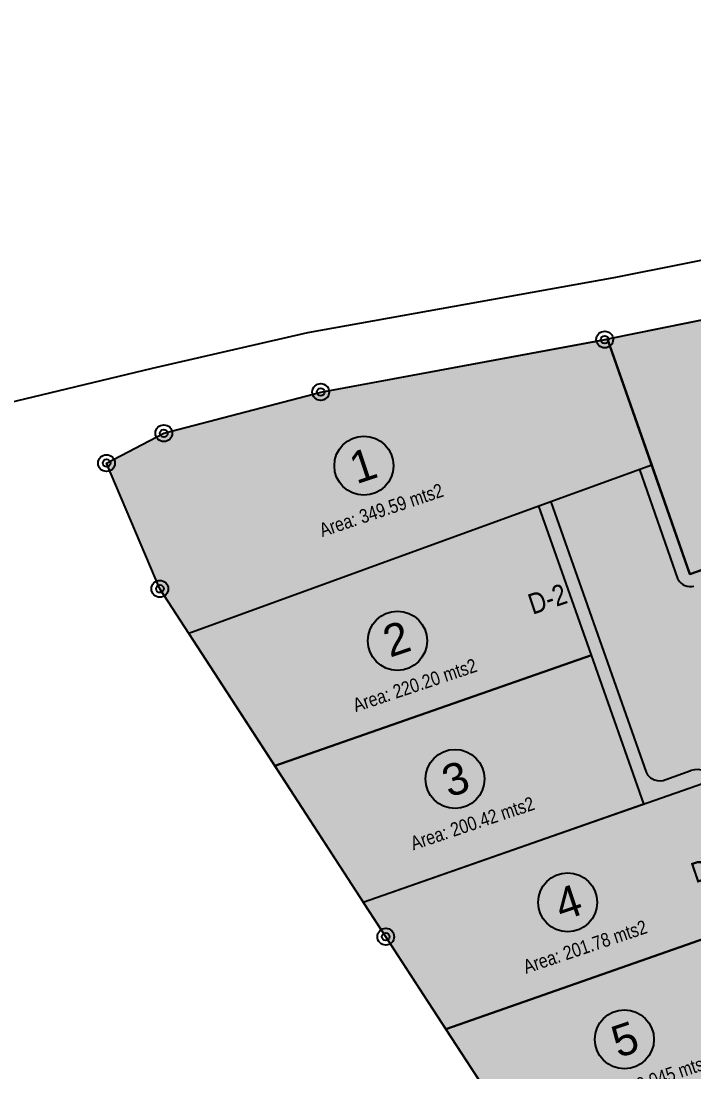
# Model space of a CAD drawing. Header units: millimetres. Extents: x 604786 to 1211550, y 1310999 to 2622648.
# Drawn here: x 604881.7 to 604924.3, y 1311131 to 1311197.6 of the extents above; entities that cross this region are included whole.
import ezdxf

# ---------------------------------------------------------------- set-up
doc = ezdxf.new("R2010")
doc.units = ezdxf.units.MM
for name, color, linetype in [('CERCO', 6, 'Continuous'), ('CIRCULO', 1, 'Continuous'), ('CVL_CUADCON_LIN', 8, 'Continuous'), ('ROTULOS LOTES', 1, 'Continuous')]:
    doc.layers.add(name, color=color, linetype=linetype)
doc.styles.add('ROTULOS', font='arial.ttf', dxfattribs={"height": 3})
doc.styles.add('TSN - Arial Narrow', font='ARIALN.TTF')

msp = doc.modelspace()

# ---------------------------------------------------------------- hatches: boundary and pattern name
at = {"true_color": 0xafd9aa}
h = msp.add_hatch(color=9, dxfattribs=at)
h.dxf.hatch_style = 1
h.paths.add_polyline_path([(604911.704, 1311128.963), (604908.616, 1311133.702), (604904.8, 1311139.56), (604903.378, 1311141.752), (604890.493, 1311161.615), (604887.114, 1311169.584), (604890.741, 1311171.475), (604900.681, 1311174.09), (604918.672, 1311177.415), (604941.484, 1311182.032), (604970.419, 1311187.096), (605001.145, 1311192.781), (605008.096, 1311168.792), (605020.289, 1311128.427), (605025.004, 1311113.224), (604990.344, 1311101.683), (604983.054, 1311099.323), (604967.143, 1311093.947), (604940.498, 1311085), (604933.737, 1311094.578), (604921.226, 1311114.213), (604916.727, 1311121.222), (604912.283, 1311128.072, -0.999015)])
at = {"true_color": 0x636466}
h = msp.add_hatch(color=251, dxfattribs=at)
h.dxf.hatch_style = 1
h.paths.add_polyline_path([(604980.587, 1311181.504, -0.410936), (604982.103, 1311180.827), (604989.719, 1311159.098), (604990.475, 1311159.363), (604987.135, 1311168.894), (604983.825, 1311178.172), (604982.171, 1311182.892), (604970.467, 1311178.795), (604951.487, 1311172.152), (604951.487, 1311172.152), (604936.775, 1311167.002), (604924.063, 1311162.552), (604921.647, 1311169.445), (604920.895, 1311169.172), (604923.334, 1311162.213, 0.351788), (604924.326, 1311161.786)])
at = {"true_color": 0xafd9aa}
h = msp.add_hatch(color=9, dxfattribs=at)
h.dxf.hatch_style = 1
h.paths.add_polyline_path([(604932.185, 1311180.15), (604919.193, 1311177.52, -0.049965), (604919.203, 1311177.415, -0.229979), (604919, 1311176.997), (604924.063, 1311162.552), (604936.775, 1311167.002)])
h = msp.add_hatch(color=9, dxfattribs=at)
h.dxf.hatch_style = 1
h.paths.add_polyline_path([(604921.647, 1311169.445), (604919, 1311176.997, -0.564156), (604918.149, 1311177.318), (604900.919, 1311174.134, -0.963428), (604900.446, 1311174.028), (604890.975, 1311171.537, -0.064401), (604890.983, 1311171.475, -0.784551), (604890.525, 1311171.363), (604887.329, 1311169.696, -0.12073), (604887.356, 1311169.584, -0.301071), (604887.208, 1311169.361), (604890.285, 1311162.104, -0.537195), (604891.024, 1311161.615, -0.254101), (604890.782, 1311161.169), (604892.334, 1311158.776), (604914.505, 1311166.846)])
at = {"true_color": 0xebebeb}
h = msp.add_hatch(color=7, dxfattribs=at)
h.dxf.hatch_style = 1
h.paths.add_polyline_path([(604928.059, 1311163.094), (604924.326, 1311161.786, -0.351788), (604923.334, 1311162.213), (604920.895, 1311169.172), (604915.26, 1311167.121), (604921.288, 1311149.992, 0.4159), (604922.55, 1311149.532), (604924.135, 1311150.087, -0.407444), (604925.671, 1311149.384), (604931.336, 1311151.369), (604929.563, 1311156.427, -0.381285), (604930.04, 1311157.441)])
at = {"true_color": 0xafd9aa}
h = msp.add_hatch(color=9, dxfattribs=at)
h.dxf.hatch_style = 1
h.paths.add_polyline_path([(604917.837, 1311157.417), (604914.505, 1311166.846), (604892.334, 1311158.776), (604897.777, 1311150.387)])
at = {"true_color": 0x636466}
h = msp.add_hatch(color=251, dxfattribs=at)
h.dxf.hatch_style = 1
h.paths.add_polyline_path([(604924.861, 1311149.283), (604927.947, 1311140.478), (604931.392, 1311130.65), (604935.41, 1311119.184), (604936.376, 1311116.427), (604922.838, 1311111.683), (604923.395, 1311110.808), (604936.518, 1311115.407, 0.411644), (604937.104, 1311116.762), (604925.669, 1311149.388, 0.406373), (604924.135, 1311150.087), (604922.55, 1311149.532, -0.4159), (604921.288, 1311149.992), (604915.26, 1311167.121), (604914.505, 1311166.846), (604917.837, 1311157.417), (604921.144, 1311147.98)])
at = {"true_color": 0xafd9aa}
h = msp.add_hatch(color=9, dxfattribs=at)
h.dxf.hatch_style = 1
h.paths.add_polyline_path([(604897.777, 1311150.387), (604903.378, 1311141.752), (604921.144, 1311147.98), (604917.837, 1311157.417)])
h = msp.add_hatch(color=9, dxfattribs=at)
h.dxf.hatch_style = 1
h.paths.add_polyline_path([(604924.861, 1311149.283), (604921.144, 1311147.98), (604921.144, 1311147.98), (604903.378, 1311141.752), (604904.51, 1311140.006, -0.594768), (604905.331, 1311139.56, -0.253574), (604905.09, 1311139.115), (604908.617, 1311133.702), (604927.947, 1311140.478)])

# ---------------------------------------------------------------- linework, layer by layer
at = {"color": 2}
for p, q in [((604970.75, 1311178.894), (604924.063, 1311162.552)), ((604924.063, 1311162.552), (604918.842, 1311177.449))]:
    msp.add_line(p, q, dxfattribs=at)
for p, q in [((604923.334, 1311162.213), (604920.896, 1311169.169)), ((604915.26, 1311167.122), (604921.288, 1311149.992)), ((604922.55, 1311149.532), (604924.135, 1311150.087))]:
    msp.add_line(p, q)
at = {"color": 93}
msp.add_line((604924.063, 1311162.552), (604924.064, 1311162.55), dxfattribs=at)
msp.add_lwpolyline([(604940.498, 1311085), (604933.737, 1311094.578), (604918.593, 1311118.346), (604911.994, 1311128.518), (604904.8, 1311139.56), (604890.493, 1311161.615), (604887.114, 1311169.584), (604890.741, 1311171.475), (604900.681, 1311174.09), (604918.672, 1311177.415), (604941.484, 1311182.032), (604970.419, 1311187.096), (605001.145, 1311192.781), (605008.096, 1311168.792), (605020.289, 1311128.427), (605025.004, 1311113.224), (604990.344, 1311101.683), (604983.054, 1311099.323), (604967.143, 1311093.947)], close=True)
at = {"color": 4}
msp.add_lwpolyline([(604940.498, 1311085), (604933.737, 1311094.578), (604918.593, 1311118.346), (604911.994, 1311128.518), (604904.8, 1311139.56), (604890.493, 1311161.615), (604887.114, 1311169.584), (604890.741, 1311171.475), (604900.681, 1311174.09), (604918.672, 1311177.415), (604941.484, 1311182.032), (604970.419, 1311187.096), (605001.145, 1311192.781), (605008.096, 1311168.792), (605020.289, 1311128.427), (605025.004, 1311113.224), (604990.344, 1311101.683), (604983.054, 1311099.323), (604967.143, 1311093.947)], close=True, dxfattribs=at)
for points in [[(604918.842, 1311177.449), (604921.647, 1311169.445), (604924.063, 1311162.552), (604936.775, 1311167.002), (604932.185, 1311180.15), (604918.842, 1311177.449)], [(604918.842, 1311177.449), (604921.647, 1311169.445), (604914.505, 1311166.846), (604892.334, 1311158.776), (604890.493, 1311161.615), (604887.114, 1311169.584), (604890.741, 1311171.475), (604900.681, 1311174.09), (604918.842, 1311177.449)], [(604924.861, 1311149.283), (604927.947, 1311140.478), (604908.616, 1311133.702), (604904.8, 1311139.56), (604903.378, 1311141.752), (604924.861, 1311149.283)], [(604931.392, 1311130.65), (604914.46, 1311124.716), (604911.994, 1311128.518), (604908.616, 1311133.702), (604927.947, 1311140.478), (604931.392, 1311130.65)]]:
    msp.add_lwpolyline(points)
at = {"color": 1}
for centre in [(604903.416, 1311169.417), (604905.544, 1311158.318), (604909.19, 1311149.564), (604916.327, 1311141.737), (604919.919, 1311133.054)]:
    msp.add_circle(centre, 1.872, dxfattribs=at)
for centre, radius, start, end in [((604924.096, 1311162.617), 0.862, 207.94465, 285.46963), ((604922.148, 1311150.39), 0.947, 204.80155, 295.13128), ((604924.543, 1311148.95), 1.209, 21.06344, 109.73597)]:
    msp.add_arc(centre, radius, start, end)
at = {"layer": 'CERCO'}
msp.add_lwpolyline([(604834.712, 1311247.601), (604880.326, 1311173.281), (604890.034, 1311175.599), (604899.862, 1311177.855), (604919.28, 1311181.345), (604942.288, 1311185.937), (604944.342, 1311186.227), (604962.842, 1311189.905), (604970.985, 1311191.639), (604985.427, 1311194.808), (605000.782, 1311198.528)], dxfattribs=at)
at = {"layer": 'CIRCULO'}
for centre, radius in [((604918.672, 1311177.415), 0.532), ((604918.672, 1311177.415), 0.243), ((604900.681, 1311174.09), 0.532), ((604900.681, 1311174.09), 0.243), ((604890.741, 1311171.475), 0.532), ((604890.741, 1311171.475), 0.243), ((604887.114, 1311169.584), 0.532), ((604887.114, 1311169.584), 0.243), ((604890.493, 1311161.615), 0.532), ((604890.493, 1311161.615), 0.243), ((604904.8, 1311139.56), 0.532), ((604904.8, 1311139.56), 0.243)]:
    msp.add_circle(centre, radius, dxfattribs=at)
at = {"layer": 'CVL_CUADCON_LIN', "color": 18, "ltscale": 0.5, "true_color": 0x000000, "flags": 128}
for points in [[(604917.837, 1311157.417), (604914.505, 1311166.846), (604892.334, 1311158.776), (604897.777, 1311150.387), (604917.837, 1311157.417)], [(604921.144, 1311147.98), (604917.837, 1311157.417), (604897.777, 1311150.387), (604903.378, 1311141.752), (604921.144, 1311147.98)]]:
    msp.add_lwpolyline(points, dxfattribs=at)

# ---------------------------------------------------------------- texts
at = {"color": 0, "linetype": 'Continuous', "lineweight": 25, "ltscale": 0.1, "attachment_point": 1, "rotation": 18.57546, "style": 'TSN - Arial Narrow'}
for s, insert, char_height, width in [('\\pi-2.62211,l4.37019,t4.37019;Area: 349.59 mts2', (604898.842, 1311165.159), 0.87404, 14.13316), ('D-2', (604913.69, 1311161.21), 1.3111, 21.19973), ('\\pi-2.62211,l4.37019,t4.37019;Area: 220.20 mts2', (604900.97, 1311154.06), 0.87404, 14.13316), ('\\pi-2.62211,l4.37019,t4.37019;Area: 200.42 mts2', (604904.616, 1311145.306), 0.87404, 14.13316), ('D-2', (604924.01, 1311144.181), 1.3111, 21.19973), ('\\pi-2.62211,l4.37019,t4.37019;Area: 201.78 mts2', (604911.753, 1311137.48), 0.87404, 14.13316), ('\\pi-2.62211,l4.37019,t4.37019;Area: 200.045 mts2', (604915.344, 1311128.796), 0.87404, 14.13316)]:
    msp.add_mtext(s, dxfattribs=dict(at, insert=insert, char_height=char_height, width=width))
at = {"layer": 'ROTULOS LOTES', "color": 18, "true_color": 0x000000, "style": 'ROTULOS'}
for s, p in [('1', (604902.936, 1311168.234)), ('2', (604905.063, 1311157.24)), ('3', (604908.799, 1311148.367)), ('4', (604915.936, 1311140.54)), ('5', (604919.528, 1311131.857))]:
    msp.add_text(s, height=2.014, rotation=18.57546, dxfattribs=at).set_placement(p)

doc.saveas('drawing.dxf')
